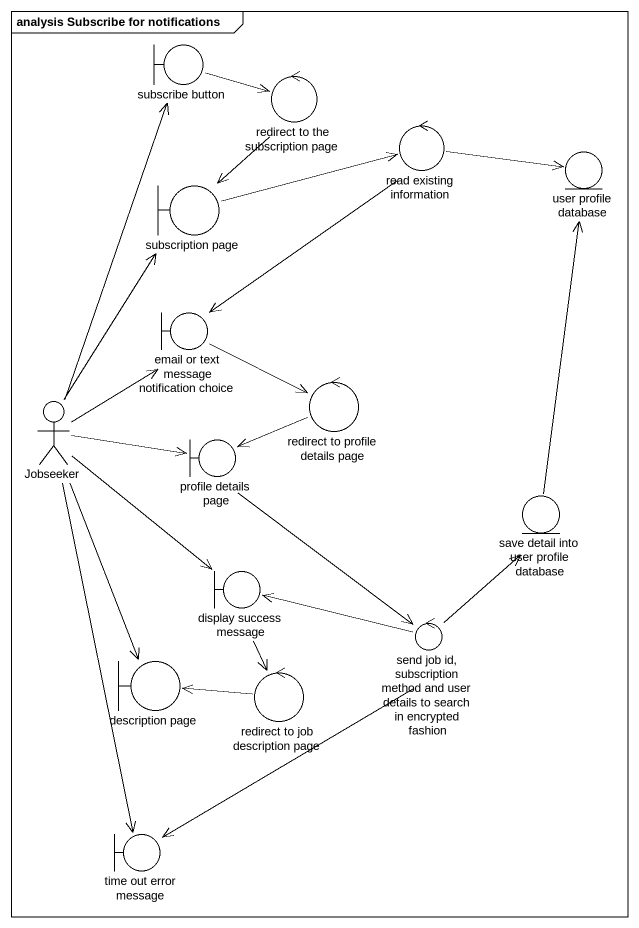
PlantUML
@startuml
mainframe analysis Subscribe for notifications
boundary "subscribe button" as subscribe_button
control "redirect to the subscription page" as redirect_to_the
control "read existing information" as read_existing_information
boundary "subscription page" as subscription_page
entity "user profile database" as user_profile_database
boundary "email or text message notification choice" as email_or_text_message
control "redirect to profile details page" as redirect_to_profile_details
actor Jobseeker
boundary "profile details page" as profile_details_page
entity "save detail into user profile database" as save_detail_into_user
boundary "display success message" as display_success_message
control "send job id, subscription method and user details to search in encrypted fashion" as send_job_id_subscription
boundary "description page" as description_page
control "redirect to job description page" as redirect_to_job_description
boundary "time out error message" as time_out_error_message
subscribe_button -right-> redirect_to_the
redirect_to_the --> subscription_page
read_existing_information -right-> user_profile_database
read_existing_information --> email_or_text_message
subscription_page -right-> read_existing_information
email_or_text_message -right-> redirect_to_profile_details
redirect_to_profile_details -left-> profile_details_page
Jobseeker -up-> subscribe_button
Jobseeker -up-> subscription_page
Jobseeker -up-> email_or_text_message
Jobseeker -right-> profile_details_page
Jobseeker --> display_success_message
Jobseeker --> description_page
Jobseeker --> time_out_error_message
profile_details_page --> send_job_id_subscription
save_detail_into_user -up-> user_profile_database
display_success_message --> redirect_to_job_description
send_job_id_subscription -up-> save_detail_into_user
send_job_id_subscription -left-> display_success_message
send_job_id_subscription --> time_out_error_message
redirect_to_job_description -left-> description_page
@enduml
